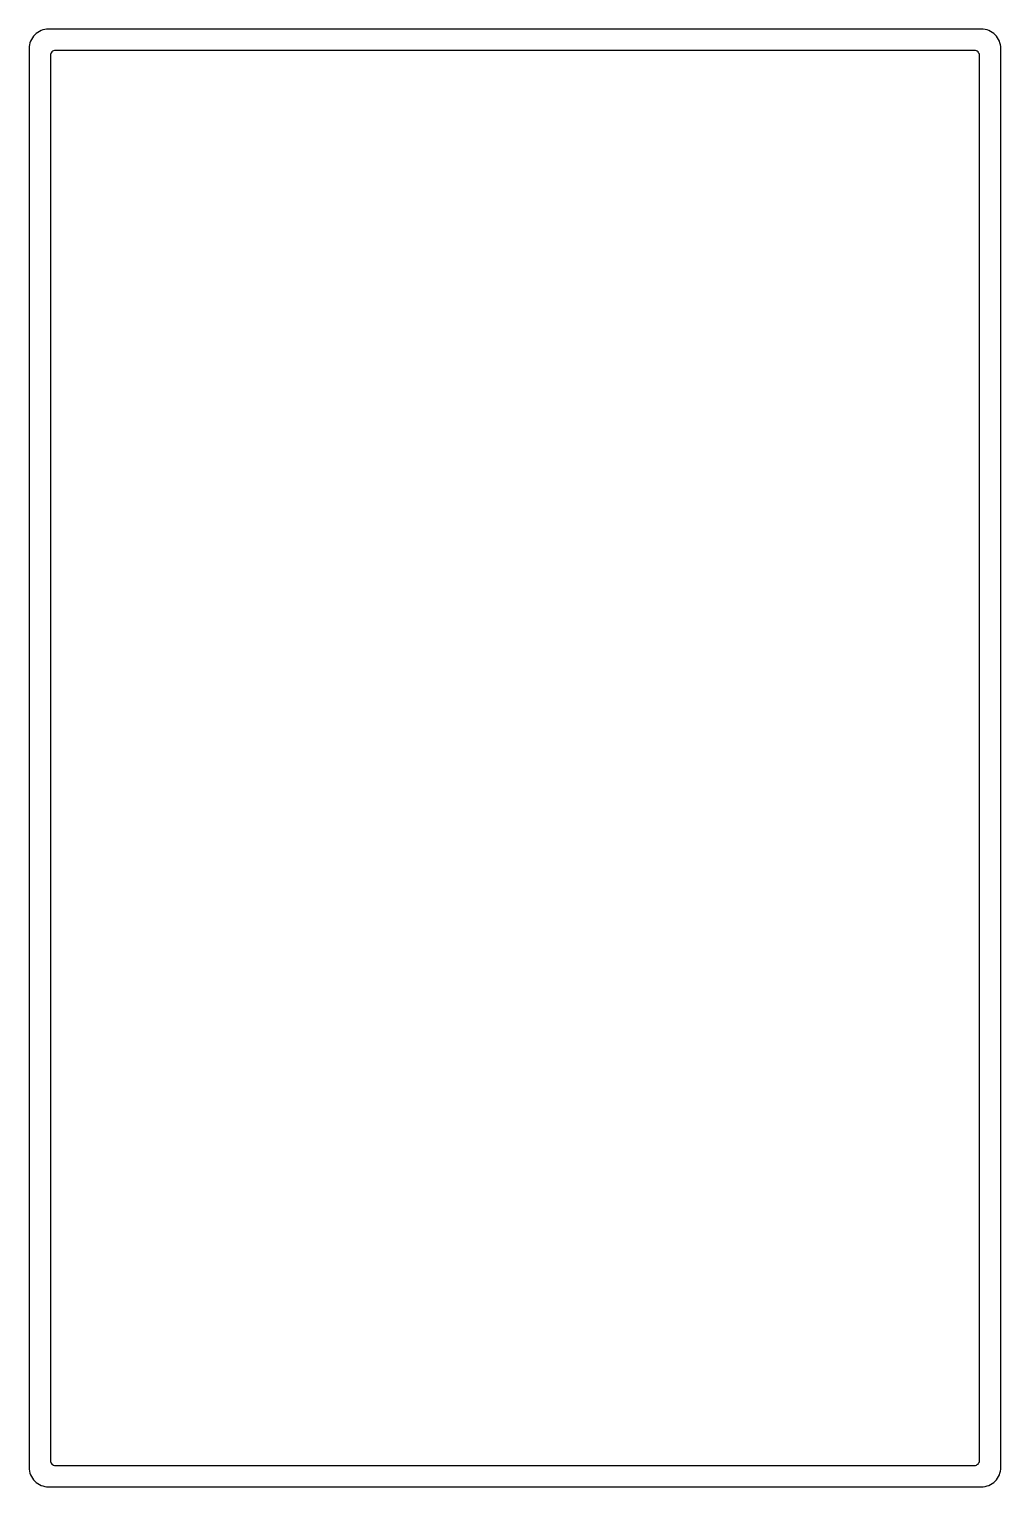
# Model space of a CAD drawing. Extents: x 711 to 811, y -165 to -15.
import ezdxf

# ---------------------------------------------------------------- set-up
doc = ezdxf.new("R2010")
doc.units = 0
doc.header["$LTSCALE"] = 15
doc.layers.get('0').update_dxf_attribs({"linetype": 'CONTINUOUS'})

msp = doc.modelspace()

# ---------------------------------------------------------------- linework, layer by layer
at = {"ltscale": 0.05}
for points in [[(713.01, -165.24), (809.01, -165.24, 0.414214), (811.01, -163.24), (811.01, -17.24, 0.414214), (809.01, -15.24), (713.01, -15.24, 0.414214), (711.01, -17.24), (711.01, -163.24, 0.414214)], [(713.71, -163.04), (808.31, -163.04, 0.414214), (808.81, -162.54), (808.81, -17.94, 0.414214), (808.31, -17.44), (713.71, -17.44, 0.414214), (713.21, -17.94), (713.21, -162.54, 0.414214)]]:
    msp.add_lwpolyline(points, format="xyb", close=True, dxfattribs=at)

doc.saveas('drawing.dxf')
